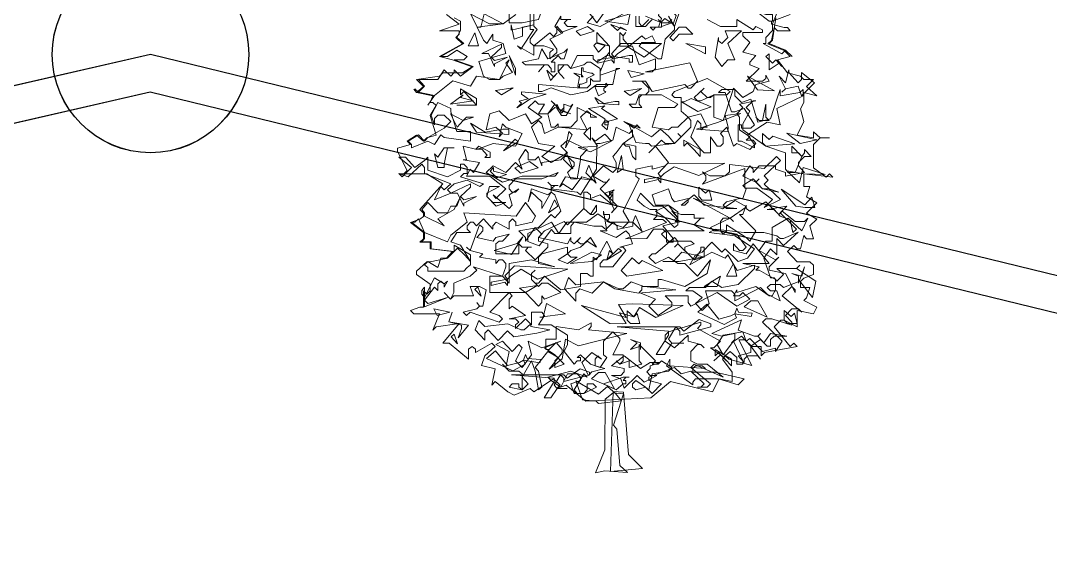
# Model space of a CAD drawing. Header units: millimetres. Extents: x 1667 to 847943, y 724 to 1832625.
# Drawn here: x 664193 to 670634, y 758807 to 762120 of the extents above; entities that cross this region are included whole.
import ezdxf

# ---------------------------------------------------------------- set-up
doc = ezdxf.new("R2010")
doc.units = ezdxf.units.MM
for name, color, linetype, lineweight in [('.', 1, 'Continuous', 0), ('BRICK WALL_MOFA', 22, 'Continuous', 20), ('L-RCC', 212, 'Continuous', 30)]:
    doc.layers.add(name, color=color, linetype=linetype, lineweight=lineweight)

# ---------------------------------------------------------------- blocks, each defined once
blk = doc.blocks.new('PATHWAY OP1 FF-flat-1')
blk.add_circle((-1767607.3, -563539.4), 614.4)
at = {"layer": 'BRICK WALL_MOFA'}
blk.add_lwpolyline([(-1863604.8, -597967.8), (-1899640.6, -669014.1), (-1911230.3, -729671.8), (-1860419.7, -748390.9), (-1785146.8, -743224.3), (-1776551.7, -747207.7), (-1742526.6, -569655.8), (-1767607.3, -563539.4), (-1856459.9, -583881.4)], close=True, dxfattribs=at)
blk.add_lwpolyline([(-1863604.8, -597967.8), (-1899640.6, -669014.1), (-1911230.3, -729671.8), (-1860419.7, -748390.9), (-1785146.8, -743224.3), (-1776551.7, -747207.7), (-1742526.6, -569655.8), (-1767607.3, -563539.4), (-1856459.9, -583881.4)], close=True, dxfattribs=at)
at = {"layer": 'L-RCC'}
for points in [[(-1864960.9, -600641.6), (-1899640.6, -669014.3), (-1911230.4, -729672.1), (-1860419.8, -748391.1), (-1785146.9, -743224.5), (-1776551.7, -747208), (-1742526.6, -569656), (-1767607.4, -563539.6), (-1853383.9, -583177.3), (-1853332.8, -583401.5), (-1850854.6, -582834.2)], [(-1897642.6, -665583.6), (-1899420.8, -669089.4), (-1910967.9, -729523.7), (-1860386.4, -748158.3), (-1785103.7, -742991), (-1776722.2, -746875.5), (-1742793.7, -569827.6), (-1767609.1, -563776), (-1850854.6, -582834.2)]]:
    blk.add_lwpolyline(points, dxfattribs=at)
blk = doc.blocks.new('TREE2-flat-6')
at = {"color": 85}
blk.add_lwpolyline([(1061, 991.1), (942.5, 948.7), (942.5, 931.8), (1022.8, 910.5), (1044, 910.5), (1061, 889.3), (980.6, 889.3), (959.6, 910.6), (942.5, 830.2), (921.2, 809), (1022.8, 766.5), (1061, 728.6), (980.6, 707.4), (1044, 626.8), (1124.6, 605.8), (1145.6, 584.6), (1205.2, 584.6), (1162.5, 542.1), (1226.2, 483), (1145.6, 504.2), (1145.6, 440.6), (1124.6, 402.4), (1145.6, 321.8), (1103.4, 237.4), (1205.2, 220.5), (1205.2, 258.6), (1247.4, 220.5), (1306.8, 220.5), (1247.4, 220.5), (1205.2, 178), (1205.2, 34), (1285.3, -25.1), (1306.8, -3.9), (1328, -25.2), (1145.6, -3.9), (1145.6, -84.5), (1184, -84.5), (1162.5, -147.9), (1226.2, -186.1), (1162.5, -249.5), (1226.2, -287.9), (1183.9, -330.1), (1205.2, -410.7), (1162.5, -410.7), (1145.6, -389.3), (1124.6, -474.1), (1103.4, -474.1), (1082.4, -452.9), (1044, -490.8), (1103.3, -554.5), (1183.9, -554.5), (1205.2, -575.7), (1205.2, -634.9), (1145.6, -656.3), (1124.6, -677.3), (1124.6, -715.5), (1183.9, -715.5), (1162.5, -779.1), (1145.6, -796), (1226.1, -838.3), (1205.1, -880.5), (1103.3, -859.2), (1103.3, -961.1), (1022.7, -918.8), (1001.8, -918.8), (959.5, -961), (1060.9, -1083.9), (1082.3, -1062.6), (1103.3, -1083.9), (899.9, -1121.8), (878.9, -1143), (878.9, -1083.8), (819.6, -1083.8), (777.1, -1041.6), (739.2, -1041.6), (819.6, -1202.4), (675.5, -1164.4), (654.3, -1143), (637.6, -1164.4), (696.8, -1244.6), (696.8, -1303.9), (616.4, -1287), (574, -1367.4), (311.4, -1303.9), (188.6, -1405.7), (-218.2, -1426.7), (-341, -1325.1), (-400.1, -1346.3), (-378.9, -1325.1), (-421.1, -1287), (-543.9, -1367.3), (-565.3, -1346.3), (-666.7, -1388.5), (-705.1, -1367.3), (-785.4, -1303.9), (-806.7, -1325.1), (-785.4, -1223.5), (-870.1, -1202.3), (-848.9, -1142.9), (-785.4, -1083.8), (-806.6, -1062.6), (-908.2, -1121.7), (-908.2, -1100.7), (-929.5, -1083.8), (-950.7, -1100.7), (-950.7, -1164.4), (-1073.5, -1062.6), (-1111.4, -1062.5), (-1009.8, -939.8), (-1153.8, -961), (-1175.1, -982), (-1132.8, -880.4), (-1293.6, -880.4), (-1314.8, -859.2), (-1255.6, -838.2), (-1234.2, -838.2), (-1234.2, -736.4), (-1213.2, -757.6), (-1192, -736.4), (-1192, -694.1), (-1276.6, -634.8), (-1276.6, -613.5), (-1213.2, -554.4), (-1192, -554.4), (-1090.4, -533.4), (-1052.2, -490.8), (-1192, -474), (-1192, -431.6), (-1255.6, -431.6), (-1234.2, -410.6), (-1234.2, -372.2), (-1314.8, -308.8), (-1255.6, -287.8), (-1234.2, -270.7), (-1234.2, -249.4), (-1255.6, -228.4), (-1111.4, -67.5), (-1213.2, -3.8), (-1378.4, -3.8), (-1357, -3.8), (-1336, 17.2), (-1395.3, 135.9), (-1395.3, 156.9), (-1314.7, 178.1), (-1336, 199.1), (-1276.6, 237.5), (-1234.1, 199.1), (-1213.2, 220.6), (-1153.8, 237.5), (-1191.9, 360.3), (-1153.8, 423.7), (-1175, 440.6), (-1191.9, 440.6), (-1175, 483.1), (-1276.6, 504.3), (-1293.5, 525.3), (-1276.6, 504.3), (-1234.1, 542.2), (-1276.6, 584.7), (-1132.8, 605.9), (-1111.3, 626.9), (-988.5, 626.9), (-929.4, 665), (-1052.2, 707.5), (-1132.8, 728.7), (-988.5, 809), (-1031, 847.2), (-1009.7, 868.4), (-1009.7, 889.4), (-1132.8, 889.4), (-1009.7, 931.8), (-1090.3, 991.2)], dxfattribs=at)
at = {"color": 106}
for points in [[(540.2, 960), (624.8, 917.6), (726.6, 917.6), (726.7, 960), (828, 896.6), (845.2, 917.6), (887.4, 896.6), (887.4, 879.6), (764.6, 879.6), (764.6, 858.4), (807, 816), (764.6, 756.8), (845.2, 735.6), (807, 693.2), (807, 676.2), (866.4, 655), (785.8, 574.7), (887.4, 574.7), (908.6, 591.6), (908.6, 612.8), (929.8, 574.7), (845.1, 553.4), (828, 511.2), (764.6, 473.1), (705.2, 532.2), (641.7, 329.1), (582.4, 350.3), (582.4, 490), (502, 451.9), (480.8, 451.9), (459.6, 473.1), (523.2, 532.2), (502, 511.2), (540.2, 473.1), (561.4, 473.1), (582.4, 490), (663, 490), (684.2, 511.2), (540.2, 591.6), (336.8, 511.2), (319.9, 490), (336.8, 473.1), (379.2, 473.1), (379.2, 388.4), (421.7, 350.3), (502, 371.5), (540.2, 286.6), (523.2, 286.6), (502, 269.7), (502, 307.8), (480.8, 329.1), (438.6, 227.5), (502, 147.1), (523.2, 125.9), (561.4, 125.9), (561.4, 227.5), (603.8, 168.1), (624.8, 168.1), (641.7, 185), (641.7, 227.5), (624.8, 248.7), (663, 286.6), (705.2, 168.1), (726.6, 185), (807, 147.1), (845.1, 185), (828, 206.3), (785.8, 206.3), (807, 227.5), (743.6, 269.7), (743.6, 350.3), (726.6, 371.5), (764.6, 409.4), (743.6, 430.6), (845.1, 451.9), (828, 451.9), (785.8, 409.4), (807, 388.4), (764.5, 307.8), (764.5, 269.7), (908.6, 168.1), (1031.4, 125.9), (1031.4, 24.3), (1048.3, 3.1), (1090.7, 3.1), (1132.9, 104.7), (1112, 125.9), (1069.5, 125.9), (1069.5, 168.1), (1132.9, 104.7), (1149.9, 125.9), (1149.9, 147.1), (1192.3, 104.7), (1149.9, 104.7), (1112, 66.5), (1112, 45.3), (1149.9, 3.1), (1031.4, -18.1), (1031.4, 3.1), (967.9, 24.3), (967.9, 45.3), (866.3, 45.3), (828, 3.1), (828, 24.3), (807, 45.3), (764.5, -18.1), (845.1, -56.3), (866.3, -35.1), (845.1, -56.3), (887.3, -98.5), (929.8, -98.5), (989.1, -119.7), (887.3, -98.5), (828, -35.1), (764.5, -77.5), (785.8, -98.5), (764.5, -157.9), (743.5, -157.9), (662.9, -179.1), (641.7, -200.3), (662.9, -221.3), (726.6, -221.3), (523.2, -200.3), (459.6, -136.6), (379.2, -200.3), (400.4, -200.3), (421.6, -179.1), (421.6, -157.8), (336.8, -179.1), (319.8, -157.8), (298.8, -98.5), (197, -136.6), (218.2, -200.3), (298.8, -200.3), (218.2, -238.2), (277.6, -280.6), (336.7, -340), (358, -323.1), (358, -280.6), (319.8, -238.2), (379.2, -259.4), (459.6, -259.4), (459.6, -280.7), (523.2, -280.7), (502, -280.7), (459.6, -323.1), (523.2, -361), (277.6, -361), (256.4, -382.2), (298.8, -424.7), (438.6, -424.7), (459.5, -441.6), (400.4, -462.8), (400.4, -483.8), (459.5, -543.2), (502, -483.8), (502, -462.8), (523.2, -462.8), (523.2, -526.3), (459.5, -543.2), (358, -441.6), (336.7, -462.8), (358, -441.6), (358, -424.7), (336.7, -403.4), (218.2, -505), (197, -505), (176, -526.2), (218.2, -564.4), (298.8, -526.2), (358, -564.4), (400.4, -564.4), (480.8, -644.8), (561.4, -543.2), (540.1, -627.8), (400.4, -708.4), (256.4, -666), (235.2, -666), (235.2, -708.4), (133.3, -708.4), (133.3, -729.4), (116.6, -746.3), (218.2, -788.8), (176, -831.2), (235.1, -890.4), (319.8, -831.2), (319.8, -810), (277.6, -767.6), (421.6, -767.6), (421.6, -810), (438.5, -831.2), (603.8, -746.4), (726.6, -831.2), (806.9, -788.8), (764.5, -746.4), (743.5, -767.6), (705.1, -767.6), (726.6, -729.4), (726.6, -746.4), (845.1, -708.4), (929.7, -767.6), (946.5, -767.6), (967.9, -729.4), (967.9, -666), (866.3, -606.6), (845.1, -606.6), (866.3, -585.6), (764.5, -564.4), (929.8, -564.4), (828, -441.6), (785.7, -505), (705.1, -483.8), (705.1, -441.6), (743.5, -483.8), (764.5, -483.8), (785.7, -462.8), (726.6, -382.2), (624.8, -361), (582.4, -361), (561.4, -340), (684.2, -280.7), (705.2, -301.9), (684.2, -280.7), (641.7, -280.7), (624.8, -301.9), (624.8, -361), (641.7, -382.2), (662.9, -361), (662.9, -323.1), (785.7, -403.5), (807, -424.7), (845.1, -361), (743.5, -259.4), (764.5, -259.4), (785.7, -200.3), (785.7, -221.3), (807, -238.2), (908.6, -179.1), (989.1, -259.5), (1010.1, -238.2), (1090.7, -301.9), (1149.9, -301.9), (1171.1, -280.7), (1132.9, -361), (1048.3, -280.7), (946.5, -340), (946.5, -424.7), (908.5, -424.7), (866.3, -483.8), (967.9, -543.2), (989.1, -526.3), (929.8, -585.6), (929.8, -606.6), (1031.3, -627.9), (1090.7, -746.4), (1090.7, -729.4), (1069.5, -708.5), (1010.1, -767.6), (1132.9, -869.2), (1111.9, -848), (1069.5, -848), (1031.3, -890.4), (1069.5, -932.8), (1069.5, -949.8), (946.4, -911.6), (908.5, -911.6), (887.3, -932.8), (1010.1, -1051.3), (967.9, -1114.8), (967.9, -1093.6), (887.3, -1114.8), (806.9, -1034.4), (785.7, -1051.3), (764.5, -992), (641.7, -1013.2), (603.8, -1072.6), (641.7, -1136), (705.1, -1051.3), (764.5, -1174.1), (764.5, -1195.4), (726.6, -1195.4), (726.6, -1153.1), (684.1, -1114.8), (641.7, -1153.1), (662.9, -1174.1), (624.8, -1136), (582.3, -1174.1), (624.8, -1136), (561.3, -1093.5), (582.3, -1093.5), (624.8, -1051.3), (480.7, -970.7), (502, -949.7), (502, -932.8), (298.8, -991.9), (277.6, -1013.2), (277.6, -1051.3), (336.7, -1093.5), (421.6, -1013.2), (421.6, -1051.3), (502, -1072.5), (523.2, -1093.5), (502, -1072.5), (480.7, -1072.5), (438.5, -1114.8), (438.5, -1174.1), (480.7, -1195.3), (540.1, -1195.3), (641.7, -1275.9), (459.5, -1195.3), (438.5, -1216.3), (561.3, -1318.2), (540.1, -1339.1), (480.7, -1339.1), (501.9, -1339.1), (523.2, -1318.2), (438.5, -1237.6), (379.2, -1254.5), (336.7, -1216.3), (176, -1275.9), (176, -1296.9), (256.3, -1318.1), (197, -1377.3), (154.8, -1339.1), (95.4, -1356.1), (74.2, -1339.1), (74.2, -1318.1), (95.4, -1296.9), (154.8, -1339.1), (176, -1356.1), (197, -1254.5), (298.8, -1237.6), (319.8, -1216.3), (256.4, -1174.1), (235.1, -1195.3), (197, -1195.3), (218.2, -1174.1), (116.6, -1072.5), (116.6, -1174.1), (133.3, -1195.3), (53.2, -1216.3), (53.2, -1174.1), (-6.2, -1195.3), (-27.4, -1174.1), (-6.2, -1195.3), (14.8, -1174.1), (14.8, -1136), (-48.6, -1136), (-6.2, -1051.3), (-6.2, -1034.4), (-48.6, -991.9), (-108, -1051.3), (-108, -1136), (-86.5, -1153.1), (-129, -1216.3), (-188.1, -1195.3), (-251.8, -1135.9), (-273, -1153.1), (-251.8, -1153.1), (-251.8, -1174.1), (-273, -1174.1), (-289.9, -1195.3), (-353.6, -1114.7), (-332.4, -1072.5), (-332.4, -1013.1), (-433.7, -949.7), (-514.3, -949.7), (-476.4, -890.3), (-493.3, -869.1), (-556.7, -869.1), (-556.8, -949.7), (-594.9, -911.6), (-658.3, -970.7), (-658.3, -949.7), (-637.1, -932.8), (-658.3, -911.5), (-696.5, -911.5), (-594.9, -890.3), (-679.5, -831.2), (-696.5, -847.9), (-696.5, -788.7), (-679.5, -767.5), (-696.5, -746.3), (-819.3, -869.1), (-759.9, -890.3), (-738.9, -911.5), (-759.9, -932.8), (-942.1, -869.1), (-963.3, -890.3), (-984.3, -869.1), (-899.6, -847.9), (-882.7, -831.2), (-899.6, -810), (-882.7, -831.2), (-861.7, -831.2), (-840.5, -729.4), (-882.7, -708.4), (-942.1, -708.4), (-921.1, -767.5), (-1043.9, -767.5), (-1064.9, -788.7), (-1103, -746.3), (-1064.9, -788.7), (-1043.9, -746.3), (-1043.9, -687.1), (-942.1, -644.7), (-899.6, -606.6), (-921.1, -585.6), (-738.9, -644.7), (-717.7, -585.6), (-717.7, -564.4), (-738.9, -543.1), (-759.9, -543.1), (-781.1, -564.4), (-781.1, -543.1), (-882.7, -526.2), (-861.7, -505), (-942.1, -483.8), (-963.3, -462.8), (-942.1, -483.8), (-882.7, -323), (-861.7, -340), (-861.7, -361), (-899.6, -403.4), (-798.3, -424.6), (-781.1, -403.4), (-696.5, -382.2), (-738.9, -424.6), (-759.9, -424.6), (-781.1, -441.6), (-781.1, -505), (-637.1, -505), (-637.1, -441.6), (-616.1, -462.8), (-556.7, -462.8), (-578, -462.8), (-594.9, -483.8), (-535.5, -543.1), (-455.1, -462.8), (-455.1, -441.6), (-514.3, -424.6), (-514.3, -403.4), (-493.3, -382.2), (-535.5, -340), (-594.9, -424.6), (-594.9, -403.4), (-637.1, -361), (-514.3, -340), (-433.7, -259.4), (-412.7, -280.6), (-374.6, -238.2), (-412.7, -136.6), (-433.7, -119.7), (-493.3, -221.2), (-493.3, -179), (-556.7, -119.7), (-577.9, -179), (-556.7, -98.4), (-455.1, -136.6), (-433.7, -119.7), (-433.7, -77.5), (-455.1, -56.2), (-433.7, -77.5), (-391.5, -77.5), (-412.7, -77.5), (-433.7, -98.4), (-273, -119.7), (-251.7, -136.6), (-150.2, 24.3), (-150.1, 185.1), (-128.9, 185.1), (-48.6, 206.3), (-27.3, 286.6), (53.2, 248.7), (74.2, 269.7), (74.2, 227.5), (14.9, 185.1), (95.5, 168.1), (95.5, 83.5), (74.2, 104.7), (53.2, 168.1), (32, 168.1), (14.9, 185.1), (-27.3, 125.9), (-48.6, 104.7), (-27.4, 66.6), (-27.4, 24.3), (-48.6, 3.1), (-107.9, 45.3), (-171.4, -18.1), (-107.9, -56.2), (-86.5, -56.2), (-69.6, -35), (-86.5, -56.2), (-128.9, -98.5), (-69.6, -157.8), (-48.6, -136.6), (-69.6, -136.6), (-69.6, -119.7), (-48.6, -119.7), (-48.6, -200.3), (-128.9, -136.6), (-188.1, -157.8), (-188.1, -136.6), (-209.5, -119.7), (-230.8, -119.7), (-230.8, -221.3), (-188.1, -259.4), (-150.2, -200.3), (-150.2, -238.2), (-171.4, -259.4), (-188.1, -259.4), (-230.8, -221.3), (-332.3, -323.1), (-353.6, -301.8), (-476.4, -361), (-514.3, -403.4), (-332.3, -441.6), (-310.9, -403.4), (-310.9, -424.6), (-289.9, -441.6), (-251.8, -403.4), (-273, -424.6), (-251.8, -441.6), (-230.8, -441.6), (-188.1, -403.4), (-150.2, -462.8), (-209.5, -424.6), (-251.8, -462.8), (-310.9, -483.8), (-332.3, -505), (-310.9, -526.2), (-273, -526.2), (-332.4, -564.4), (-391.5, -543.2), (-332.3, -505), (-332.3, -462.8), (-493.3, -505), (-514.3, -526.2), (-514.3, -564.4), (-412.7, -585.6), (-556.7, -543.1), (-696.5, -564.4), (-696.5, -687.2), (-738.9, -644.7), (-819.3, -644.7), (-819.3, -746.3), (-594.9, -746.3), (-514.3, -831.2), (-493.3, -810), (-493.3, -767.5), (-476.4, -788.8), (-374.6, -746.3), (-455.2, -687.2), (-493.3, -687.2), (-514.3, -708.4), (-556.7, -665.9), (-556.7, -627.8), (-535.5, -606.6), (-556.7, -627.8), (-556.7, -665.9), (-535.5, -687.2), (-514.3, -687.2), (-476.4, -644.7), (-374.6, -729.4), (-251.8, -708.4), (-251.8, -627.8), (-209.6, -627.8), (-188.1, -644.7), (-171.4, -644.7), (-171.4, -526.2), (-150.2, -543.2), (-86.5, -424.7), (-48.6, -505), (-69.6, -483.8), (-86.5, -543.2), (-108, -543.2), (-129, -564.4), (-129, -585.6), (-48.6, -585.6), (32, -483.8), (14.8, -462.8), (-6.2, -462.8), (74.2, -441.6), (53.2, -382.2), (32, -361), (-27.4, -403.4), (-129, -361), (-86.5, -361), (-108, -238.2), (-108, -259.4), (-69.6, -259.4), (-69.6, -280.6), (-86.5, -301.9), (14.8, -340), (53.2, -301.9), (14.8, -238.2), (116.7, -35), (95.4, -18.1), (95.4, 24.3), (197, 45.3), (197, 24.3), (277.6, 45.3), (298.8, 66.5), (218.3, 168.1), (176, 125.9), (256.4, 206.3), (277.6, 185.1), (336.8, 185.1), (379.2, 227.5), (358, 248.7), (379.2, 227.5), (438.6, 286.6), (438.6, 329.1), (421.7, 350.3), (358, 286.6), (319.8, 286.6), (298.8, 269.7), (197, 286.6), (235.2, 409.4), (336.8, 409.4), (358, 430.7), (256.4, 490), (133.4, 490), (116.7, 473.1), (116.7, 430.7), (133.4, 409.4), (74.2, 409.4), (53.3, 430.7), (95.5, 430.7), (116.7, 490), (154.8, 490), (176.1, 511.2), (176.1, 532.2), (133.4, 574.7), (74.3, 574.7), (154.8, 574.7), (197, 511.2), (400.4, 553.5), (421.7, 532.2), (438.6, 532.2), (480.8, 574.7), (433, 690.3), (154.8, 634.1), (197.1, 634.1), (218.3, 655), (218.3, 714.4), (116.7, 676.3), (74.3, 794.8), (-6.1, 794.8), (-6.1, 879.7), (14.9, 858.4), (32, 879.7), (14.9, 858.4), (14.9, 837.2), (53.3, 794.8), (133.4, 858.4), (154.8, 837.2), (197.1, 858.4), (218.3, 816), (133.4, 816), (116.7, 794.8), (235.2, 714.4), (256.4, 714.4), (277.7, 837.2), (336.8, 896.6), (336.8, 917.6), (319.9, 938.8), (256.4, 917.6), (256.4, 938.8), (235.2, 960)], [(197.1, 960), (176.1, 938.8), (154.9, 917.6), (95.5, 917.6), (95.5, 981.2)], [(116.7, 981.2), (116.7, 938.8), (133.4, 917.6), (176.1, 960)], [(154.9, 981.2), (256.4, 938.8), (298.9, 938.8), (319.9, 960)], [(298.9, 981.2), (336.8, 917.6), (379.2, 1040.4)], [(95.5, 1040.4), (-128.9, 917.6), (-209.5, 938.8), (-171.3, 981.3)], [(-209.5, 1019.4), (-150.1, 938.8), (-107.9, 998.2)], [(-556.7, 998.2), (-535.5, 1019.4), (-493.2, 1019.4), (-514.2, 960), (-616, 938.8), (-696.4, 938.8), (-696.4, 1019.4), (-679.5, 1019.4), (-679.5, 998.2), (-556.7, 998.2), (-556.7, 998.2)], [(-310.8, 960), (-332.3, 960), (-353.5, 938.8), (-332.3, 917.6), (-272.9, 917.6), (-374.5, 879.7), (-412.7, 917.6), (-374.5, 981.3), (-374.5, 960), (-310.8, 960), (-310.8, 960)], [(-953.3, 795.7), (-911.1, 876.3), (-889.6, 795.7), (-953.3, 795.7), (-953.3, 795.7)], [(-69.5, 735.6), (-48.5, 714.4), (53.3, 735.6), (74.3, 735.6), (74.3, 693.2), (53.3, 693.2), (53.3, 714.4), (-86.5, 735.6), (-128.9, 634.1), (-128.9, 612.8), (-6.1, 655.1), (-27.3, 655.1), (-48.6, 553.5), (-150.1, 553.5), (-209.5, 511.3), (-310.9, 490.1), (-433.7, 532.3), (-493.3, 511.3), (-514.3, 511.3), (-514.3, 553.5), (-272.9, 532.3), (-209.5, 532.3), (-188.1, 553.5), (-188.1, 591.6), (-171.4, 574.7), (-128.9, 574.7), (-128.9, 655.1), (-188.1, 693.2), (-209.5, 693.2), (-230.7, 676.3), (-310.9, 655.1), (-332.3, 676.3), (-353.5, 676.3), (-391.4, 634.1), (-353.5, 591.6), (-391.4, 634.1), (-391.4, 676.3), (-332.3, 676.3), (-310.9, 655.1), (-272.9, 735.7), (-171.3, 735.6), (-171.3, 714.4), (-150.1, 693.2), (-86.5, 735.6), (-69.5, 756.9), (-69.5, 794.8), (-150.1, 816), (-150.1, 879.7), (-69.5, 794.8), (-69.5, 735.6), (-69.5, 735.6)], [(-809.5, 725.7), (-788.3, 704.7), (-707.7, 725.7), (-788.3, 683.3), (-788.3, 666.4), (-826.2, 747), (-868.7, 747), (-745.9, 806.1), (-745.9, 785.1), (-809.5, 725.7), (-809.5, 725.7)], [(-353.5, 756.9), (-332.3, 777.9), (-353.5, 714.4), (-374.5, 714.4), (-391.4, 735.7), (-433.7, 693.2), (-412.7, 693.2), (-412.7, 634.1), (-433.7, 634.1), (-433.7, 655.1), (-455.1, 676.3), (-476.3, 676.3), (-514.2, 634.1), (-476.3, 676.3), (-594.8, 676.3), (-616.1, 693.2), (-514.2, 714.4), (-493.2, 777.9), (-455.1, 714.4), (-353.5, 756.9), (-353.5, 756.9)], [(-658.3, 612.9), (-696.4, 735.7), (-658.3, 655.1), (-658.3, 612.9), (-658.3, 612.9)], [(-921, 451.9), (-1064.8, 430.7), (-984.2, 490.1), (-1001.2, 473.1), (-921, 451.9), (-921, 451.9)], [(-476.3, 430.7), (-514.3, 371.5), (-455.1, 371.5), (-412.7, 430.7), (-433.7, 451.9), (-374.5, 388.5), (-353.5, 409.5), (-374.5, 388.5), (-310.9, 371.5), (-412.7, 409.5), (-455.1, 371.5), (-433.7, 286.7), (-412.7, 286.7), (-391.5, 307.9), (-391.5, 286.7), (-310.9, 286.7), (-272.9, 329.1), (-272.9, 409.5), (-150.1, 350.3), (-188.1, 350.3), (-188.1, 371.5), (-209.5, 388.5), (-251.7, 350.3), (-209.5, 269.7), (-188.1, 286.7), (-188.1, 206.3), (-230.7, 248.7), (-209.5, 269.7), (-391.5, 286.7), (-476.3, 248.7), (-493.3, 307.9), (-514.3, 329.1), (-556.7, 286.7), (-514.3, 185.1), (-412.7, 168.2), (-493.3, 104.7), (-433.7, 66.6), (-332.3, 125.9), (-374.5, 168.1), (-332.3, 206.3), (-209.5, 147.1), (-251.7, 104.7), (-251.7, 83.5), (-273, -35), (-310.9, -35), (-332.3, 3.1), (-289.9, 45.3), (-289.9, 66.6), (-332.3, 104.7), (-353.5, 104.7), (-374.5, 83.5), (-493.3, 66.6), (-493.3, 45.4), (-514.3, 104.7), (-535.5, 83.5), (-577.9, 83.5), (-577.9, 125.9), (-594.9, 147.2), (-637.1, 83.5), (-616.1, 24.4), (-658.3, 66.6), (-717.7, 3.1), (-798.3, 45.4), (-840.5, 3.2), (-738.9, -56.2), (-616.1, -18.1), (-412.7, -18.1), (-391.5, 3.1), (-493.3, -35), (-658.3, -35), (-696.4, -77.4), (-696.4, -98.4), (-679.5, -119.7), (-658.3, -119.7), (-637.1, -98.4), (-696.5, -136.6), (-679.5, -200.2), (-696.5, -221.2), (-798.3, -136.6), (-781.1, -157.8), (-717.7, -98.4), (-819.2, -18.1), (-963.3, -18.1), (-942, 24.4), (-921.1, 3.2), (-882.7, 66.6), (-984.3, 83.5), (-963.3, 83.5), (-984.3, 168.2), (-899.6, 147.2), (-798.2, 185.1), (-658.3, 168.2), (-616.1, 248.7), (-717.7, 286.7), (-738.9, 307.9), (-759.9, 227.5), (-738.9, 248.8), (-781.1, 286.7), (-840.5, 269.8), (-819.2, 371.6), (-759.9, 388.5), (-696.4, 329.1), (-594.8, 371.5), (-556.7, 307.9), (-493.3, 350.3), (-577.9, 409.5), (-535.5, 451.9), (-514.3, 430.7), (-476.3, 430.7), (-476.3, 430.7)], [(929.8, 329), (866.4, 329.1), (845.1, 350.3), (866.4, 329.1), (887.4, 329.1), (908.6, 430.6), (908.6, 350.3), (929.8, 329), (929.8, 329)], [(-963.3, 350.3), (-921, 350.3), (-984.2, 329.1), (-1022.6, 286.7), (-1064.8, 371.6), (-984.2, 329.1), (-963.3, 350.3), (-963.3, 350.3)], [(-1002.8, -146.5), (-981.6, -167.7), (-901.2, -146.5), (-981.6, -188.9), (-981.6, -205.9), (-1019.9, -125.3), (-1062.1, -125.3), (-939.3, -66.1), (-939.3, -87.4), (-1002.8, -146.5), (-1002.8, -146.5)], [(662.9, -644.8), (705.1, -564.4), (726.6, -644.8), (662.9, -644.8), (662.9, -644.8)], [(1111.9, -644.8), (1069.5, -627.9), (1132.9, -644.8), (1149.8, -585.7), (1111.9, -687.2), (1111.9, -644.8), (1111.9, -644.8)], [(523.2, -708.4), (624.8, -644.8), (603.8, -708.4), (523.2, -708.4), (523.2, -708.4)], [(-637.1, -1072.5), (-616.1, -1093.5), (-658.3, -1174.1), (-616.1, -1216.3), (-556.8, -1135.9), (-578, -1051.3), (-493.3, -1093.5), (-374.6, -1051.3), (-476.4, -1093.5), (-412.7, -1135.9), (-353.6, -1195.3), (-412.7, -1216.3), (-412.7, -1174.1), (-391.5, -1153.1), (-455.2, -1114.7), (-535.5, -1216.3), (-514.3, -1237.5), (-493.3, -1339.1), (-514.3, -1356), (-535.5, -1237.5), (-556.8, -1174.1), (-616.1, -1275.9), (-578, -1318.1), (-616.1, -1356), (-696.5, -1339.1), (-679.6, -1318.1), (-637.1, -1318.1), (-637.1, -1339.1), (-616.1, -1356), (-616.1, -1254.4), (-637.1, -1237.5), (-696.5, -1237.5), (-738.9, -1195.3), (-717.7, -1216.3), (-696.5, -1114.7), (-781.1, -1072.5), (-738.9, -1051.3), (-679.6, -1114.7), (-637.1, -1072.5), (-637.1, -1072.5)], [(-230.8, -1254.5), (-289.9, -1356), (-273, -1377.3), (-230.8, -1377.3), (-209.6, -1356), (-209.6, -1318.1), (-171.4, -1318.1), (-150.2, -1339.1), (-230.8, -1377.3), (-289.9, -1377.3), (-310.9, -1318.1), (-251.8, -1296.9), (-251.8, -1275.9), (-273, -1254.5), (-332.4, -1254.5), (-374.6, -1339.1), (-433.7, -1296.9), (-455.2, -1275.9), (-310.9, -1237.5), (-209.6, -1275.9), (-230.8, -1254.5), (-230.8, -1254.5)], [(32, -1275.9), (14.8, -1296.9), (32, -1296.9), (32, -1318.1), (14.8, -1318.1), (-27.4, -1356.1), (-108, -1318.1), (14.8, -1275.9), (53.2, -1275.9), (32, -1275.9), (32, -1275.9)]]:
    blk.add_lwpolyline(points, dxfattribs=at)
at = {"color": 63}
for points in [[(-655.3, 992.6), (-735.9, 933.2), (-820.8, 933.2), (-936.4, 993.9), (-858.7, 831.6), (-837.5, 810.4), (-799.6, 869.8), (-799.6, 831.6), (-735.9, 810.4), (-719, 747), (-886.9, 697.5), (-858.7, 607.2), (-820.8, 586.2), (-757.1, 586.2), (-698, 708.8), (-719, 687.6), (-676.8, 628.4), (-735.9, 607.2), (-757.1, 586.2), (-901.2, 607.2), (-939.3, 543.6), (-1049.5, 577.4), (-1163.7, 484.4), (-1205.9, 425.1), (-1163.7, 484.4), (-1265.3, 505.7), (-1286.5, 526.7), (-1265.3, 505.7), (-1227.1, 543.6), (-1265.3, 586.3), (-1142.5, 586.2), (-1104.3, 645.4), (-1062.1, 607.2), (-1040.9, 628.5), (-1040.9, 645.4), (-1002.7, 607.2), (-922.4, 666.4), (-1040.9, 708.8), (-981.5, 708.8), (-960.3, 730), (-1024, 768.2), (-1083.1, 730), (-1125.5, 730), (-981.5, 810.4), (-1024, 848.6), (-1002.7, 891), (-1002.7, 950.4), (-1040.9, 971.4)], [(970.9, 971.3), (949.7, 831.5), (928.2, 810.3), (1030, 768.1), (1072.5, 730), (1030, 768.1), (1008.8, 746.9), (890.3, 810.3), (907.2, 810.3), (907.2, 848.5), (949.7, 890.9), (949.7, 933.1), (991.9, 1034.7)], [(328.9, 931.8), (275.6, 966.3), (256.4, 946.9), (256.4, 912.8), (218.3, 912.8), (203.2, 893.9), (184, 912.8), (237.2, 912.8), (256.4, 966.3), (237.3, 985.3), (256.4, 1076.7), (347.9, 985.3), (328.9, 931.8), (328.9, 931.8)], [(-522.6, 897.5), (-565, 838.4), (-565, 816.9), (-543.6, 795.9), (-442.2, 876.5), (-420.8, 855.3), (-399.8, 876.5), (-399.8, 918.7), (-361.6, 876.5), (-442.2, 838.4), (-399.8, 774.7), (-399.8, 753.7), (-442.2, 715.6), (-442.2, 753.7), (-420.8, 774.7), (-480.4, 795.9), (-543.6, 795.9), (-543.6, 736.8), (-645.4, 795.9), (-624.2, 774.7), (-543.6, 897.5), (-565, 897.5), (-565, 1020.3)], [(-543.6, 1020.3), (-543.6, 918.7), (-522.6, 897.5), (-522.6, 897.5)], [(-543.4, 927.1), (-614.2, 912.2), (-614.2, 856.4), (-666.4, 837.9), (-685.3, 927.1), (-685.3, 893.7), (-543.4, 927.1), (-543.4, 927.1)], [(-251.7, 859.8), (-278.6, 886.7), (-207.2, 916.5), (-165.2, 886.7), (-251.7, 859.8), (-251.7, 859.8)], [(0.9, 913.3), (39, 892.3), (-62.5, 930.2), (-20.3, 892.3), (0.9, 913.3), (0.9, 913.3)], [(-138.4, 756.9), (-168.2, 798.6), (-153.3, 813.5), (-96.6, 798.6), (-138.4, 756.9), (-138.4, 756.9)], [(949.7, 687.5), (970.9, 708.7), (1008.8, 666.3), (991.9, 687.5), (928.2, 645.3), (928.2, 746.9), (907.2, 730), (949.7, 687.5), (949.7, 687.5)], [(-187.4, 625.7), (-177.9, 625.7), (-165.9, 613.7), (-211.3, 592.3), (-211.3, 568.2), (-244.7, 556.4), (-256.7, 556.4), (-256.7, 535), (-268.4, 544.5), (-256.7, 601.8), (-292.3, 625.7), (-244.7, 613.8), (-235.2, 601.8), (-244.7, 601.8), (-244.7, 658.9), (-235.2, 658.9), (-235.2, 637.5), (-187.4, 625.7), (-187.4, 625.7)], [(1110.4, 564.7), (1131.6, 586.2), (1131.6, 628.4), (1212.2, 564.7), (1131.6, 484.3), (1110.4, 543.5), (1030, 526.6), (1008.8, 505.6), (1030, 526.6), (991.9, 607.2), (1030, 564.7), (1051, 645.3), (1051, 628.4), (1110.4, 564.7), (1110.4, 564.7)], [(-396.2, 625.3), (-438, 578.8), (-461.4, 644), (-419.4, 602), (-396.2, 625.3), (-396.2, 625.3)], [(65.9, 598.8), (44.7, 641.1), (146.5, 619.8), (65.9, 598.8), (65.9, 598.8)], [(-745, 489.8), (-782, 516.3), (-673.4, 533.2), (-745, 489.8), (-745, 489.8)], [(-104.8, 529.3), (-104.8, 517.4), (-93, 505.6), (-138.2, 484.2), (-161.9, 541.3), (-93, 541.3), (-93, 562.7), (-80.8, 550.8), (-104.8, 529.3), (-104.8, 529.3)], [(58.9, 485.7), (21.4, 512.2), (130.2, 529.3), (58.9, 485.7), (58.9, 485.7)], [(-564.1, 464.1), (-650.4, 407.4), (-620.6, 437), (-635.5, 449), (-579, 464.1), (-620.6, 493.9), (-620.6, 508.8), (-465.7, 493.9), (-564.1, 464.1), (-564.1, 464.1)], [(-35.5, 448.3), (-11.8, 448.3), (-11.8, 426.8), (-138.2, 436.3), (-161.9, 472.2), (-104.8, 436.3), (-35.5, 448.3), (-35.5, 448.3)], [(-1062.1, 382.9), (-1024, 260.1), (-939.3, 260), (-939.3, 200.7), (-1104.3, 221.9), (-1125.6, 238.8), (-1163.7, 179.5), (-1205.9, 200.7), (-1307.7, 158.3), (-1307.7, 179.5), (-1328.7, 200.7), (-1265.3, 238.8), (-1227.1, 200.7), (-1205.9, 221.9), (-1104.3, 281), (-1062.1, 323.5), (-1104.3, 361.6), (-1142.5, 361.6), (-1163.7, 340.6), (-1163.7, 302.3), (-1184.9, 361.6), (-1142.5, 442), (-1062.1, 403.8), (-1062.1, 382.9), (-1062.1, 382.9)], [(-1024, 425.1), (-901.2, 425.1), (-1024, 425.1), (-1024, 425.1)], [(-355.3, 390.5), (-355.3, 432), (-313.3, 417.4), (-298.7, 432), (-340.4, 360.7), (-370.2, 360.7), (-400, 405.4), (-400, 432), (-370.2, 375.6), (-355.3, 390.5), (-355.3, 390.5)], [(-84.5, 270.2), (-117.2, 300.4), (-95.5, 333.2), (-75.9, 322.1), (-84.5, 270.2), (-84.5, 270.2)], [(101.1, 302.2), (122.3, 281), (20.5, 323.4), (84.2, 281), (101.1, 302.2), (101.1, 302.2)], [(-737.7, 274.9), (-699.6, 274.9), (-699.6, 240.9), (-901.6, 256), (-939.8, 313.1), (-848.4, 256), (-737.7, 274.9), (-737.7, 274.9)], [(-732.6, 139), (-660.1, 211.5), (-641.1, 196.2), (-732.6, 139), (-732.6, 139)], [(-1083.1, 158.2), (-1104.4, 56.7), (-1104.4, 35.4), (-1142.5, 35.4), (-1163.7, 120.3), (-1142.5, 99.1), (-1104.3, 158.2), (-1040.9, 158.2), (-1083.1, 158.2), (-1083.1, 158.2)], [(-816.5, 97.7), (-849.9, 97.7), (-835, 112.6), (-868.5, 149.9), (-905.9, 149.9), (-887.2, 168.4), (-816.5, 131.1), (-816.5, 97.7), (-816.5, 97.7)], [(-1286.5, 35.5), (-1227.2, 77.9), (-1205.9, 99.1), (-1205.9, 18.7), (-1083.1, -23.7), (-1002.8, 18.7), (-1002.8, 56.7), (-981.6, 56.7), (-960.3, 35.4), (-960.3, -2.5), (-981.6, -2.5), (-1002.8, -23.7), (-858.8, -66.1), (-880, -83.1), (-960.3, -44.9), (-1040.9, -66.1), (-1083.1, -104.1), (-1062.1, -125.3), (-1163.7, -167.7), (-1125.6, -83.1), (-1104.4, -104.1), (-1062.1, -66.1), (-1227.2, -2.5), (-1227.2, 35.4), (-1244.1, 56.7), (-1328.7, -23.7), (-1388.1, -2.5), (-1367.1, -23.7), (-1307.7, 35.5), (-1388.1, 99.1), (-1345.7, 99.1), (-1286.5, 35.5), (-1286.5, 35.5)], [(-627.1, -0.7), (-661.5, 33.6), (-570, 71.8), (-516.5, 33.6), (-627.1, -0.7), (-627.1, -0.7)], [(-358.5, 86.2), (-341.6, 128.6), (-299.1, 26.8), (-358.5, 86.2), (-358.5, 86.2)], [(16.2, 27), (-22.6, 3.6), (4.9, 110.1), (16.2, 27), (16.2, 27)], [(-217.7, 2.7), (-198.9, 49.2), (-152.4, -62.6), (-217.7, 2.7), (-217.7, 2.7)], [(-837.5, -125.3), (-837.5, -146.5), (-799.6, -184.7), (-719, -184.7), (-778.2, -205.9), (-837.5, -146.5), (-820.8, -83.1), (-757.2, -83.1), (-837.5, -125.3), (-837.5, -125.3)], [(-554, -307.5), (-655.4, -328.7), (-655.4, -307.5), (-676.8, -286.5), (-698, -307.5), (-698, -349.7), (-778.2, -307.5), (-799.6, -328.7), (-799.6, -349.7), (-858.8, -286.5), (-901.2, -328.7), (-922.4, -307.5), (-939.4, -307.5), (-960.3, -328.7), (-960.3, -349.7), (-939.4, -370.9), (-1024, -370.9), (-1062.2, -430.3), (-1002.8, -451.5), (-939.4, -553.1), (-939.4, -574.3), (-960.4, -591.2), (-981.6, -612.2), (-1206, -612.2), (-1206, -591.2), (-1227.2, -574.3), (-1206, -553.1), (-1142.5, -591.2), (-1125.6, -531.8), (-1083.2, -531.8), (-1040.9, -489.4), (-1185, -472.5), (-1185, -430.3), (-1244.1, -430.2), (-1227.2, -409), (-1227.2, -370.9), (-1307.8, -307.4), (-1286.5, -307.4), (-1265.3, -286.5), (-1227.2, -370.9), (-1083.2, -430.3), (-1062.2, -387.8), (-960.3, -307.5), (-981.6, -248.1), (-654, -269.3), (-596.2, -184.7), (-532.6, -269.3), (-554, -307.5), (-554, -307.5)], [(-1142.5, -286.5), (-1104.4, -328.7), (-1227.2, -269.3), (-1227.2, -248.1), (-1244.1, -226.9), (-1205.9, -184.6), (-1142.5, -248.1), (-1083.1, -248.1), (-1062.1, -205.9), (-1024, -205.9), (-1002.8, -146.5), (-1040.9, -226.9), (-1142.5, -286.5), (-1142.5, -286.5)], [(-452.4, -248.1), (-414.1, -167.7), (-392.8, -205.9), (-452.4, -248.1), (-452.4, -248.1)], [(358, -301.9), (341, -301.9), (358, -280.6), (298.8, -200.3), (358, -242.5), (358, -301.9), (358, -301.9)], [(75.3, -306.6), (92.3, -264.2), (134.5, -365.7), (75.3, -306.6), (75.3, -306.6)], [(-86.5, -543.2), (-14.3, -470.7), (4.7, -486.1), (-86.5, -543.2), (-86.5, -543.2)], [(-1083.2, -675.9), (-1104.4, -714), (-1104.4, -692.8), (-1125.6, -675.9), (-1142.5, -692.8), (-1142.5, -735), (-1163.8, -714), (-1227.2, -794.4), (-1206, -815.6), (-1083.2, -777.2), (-1227.2, -836.8), (-1227.2, -714), (-1244.1, -735), (-1244.1, -756.2), (-1227.2, -777.2), (-1163.8, -654.4), (-1104.4, -692.8), (-1083.2, -675.9), (-1083.2, -675.9)], [(-594.9, -746.3), (-631.9, -719.9), (-523.1, -702.7), (-594.9, -746.3), (-594.9, -746.3)], [(-872.8, -770.2), (-911.2, -728), (-894, -711.1), (-872.8, -770.2), (-872.8, -770.2)], [(-1148.2, -890.3), (-1169.4, -847.9), (-1067.8, -869.1), (-1148.2, -890.3), (-1148.2, -890.3)], [(-952.2, -950.4), (-1015.7, -1030.9), (-994.5, -971.6), (-994.5, -950.4), (-1075, -929.1), (-1053.8, -869.8), (-1075, -929.1), (-952.2, -950.4), (-952.2, -950.4)], [(-1021.3, -1066.8), (-1059.2, -1024.4), (-1042.3, -1007.5), (-1021.3, -1066.8), (-1021.3, -1066.8)]]:
    blk.add_lwpolyline(points, dxfattribs=at)
at = {"color": 99}
for points in [[(-896.9, 912), (-875.6, 912), (-854.4, 996.9), (-735.9, 933.2), (-896.9, 912), (-896.9, 912)], [(-99.8, 949.9), (44.5, 992.1), (61.4, 1013.3), (44.5, 928.6), (-99.8, 949.9), (-99.8, 949.9)], [(928.2, 992.5), (949.7, 992.5), (949.7, 950.3), (928.2, 950.3), (848.1, 1013.7), (907.2, 992.5), (928.2, 992.5), (928.2, 992.5)], [(451, 869.3), (366.1, 869.3), (328.2, 827.1), (307, 848.3), (366.1, 911.7), (408.6, 911.7), (451, 869.3), (451, 869.3)], [(671.1, 809.9), (713.3, 708.5), (671.1, 708.5), (633.2, 666.1), (590.5, 725.5), (612, 848.3), (612, 827), (633.2, 809.9), (671.1, 848.3), (654.2, 890.5), (756, 890.5), (671.1, 809.9), (671.1, 809.9)], [(146, 725.5), (44.5, 788.9), (-19.2, 746.5), (-40.2, 725.5), (-40.2, 687.1), (-57.1, 708.6), (-142, 687.1), (-142, 708.6), (-40.2, 725.5), (-57.1, 746.5), (2, 809.9), (256.4, 810.4), (146, 725.5), (146, 725.5)], [(531.4, 746.5), (408.6, 809.9), (531.4, 788.9), (531.4, 746.5), (531.4, 746.5)], [(962.3, 513.9), (793.9, 606.9), (856.4, 520.9), (962.3, 513.9), (962.3, 513.9)], [(-901.2, 425.1), (-939.3, 467.5), (-981.5, 509.7), (-1002.8, 488.7), (-1002.8, 526.6), (-901.2, 467.5), (-901.2, 425.1), (-901.2, 425.1)], [(713.3, 484.1), (756, 441.5), (815.1, 462.9), (857.6, 318.7), (937.9, 340.1), (976.1, 462.9), (997.3, 522.1), (997.3, 484.1), (1120.1, 505.1), (1141.1, 522), (1141.1, 484.1), (976.1, 403.5), (997.3, 301.7), (916.7, 318.7), (793.9, 238.5), (836.3, 178.9), (836.3, 157.9), (756, 200.2), (734.7, 200.2), (734.8, 301.7), (756, 301.7), (756, 280.7), (815.1, 280.7), (836.3, 301.7), (772.9, 403.5), (713.3, 382.3), (692.3, 382.3), (654.2, 505.1), (612, 505.1), (633.2, 522.1), (713.3, 522.1), (713.3, 484.1), (713.3, 484.1)], [(482.2, 385.7), (380.8, 444.9), (397.7, 444.9), (439.9, 466.3), (567, 415.1), (482.2, 385.7), (482.2, 385.7)], [(-19.2, 340.1), (-99.8, 318.7), (-78.4, 318.7), (-78.4, 301.8), (-99.8, 301.8), (-99.8, 340.2), (-201.2, 403.6), (-99.8, 420.5), (-120.8, 403.6), (-19.2, 340.1), (-19.2, 340.1)], [(671.1, 259.5), (475.2, 274), (606.5, 316.2), (750.6, 372.8), (654.2, 361.3), (672.9, 287.3), (671.1, 259.5), (671.1, 259.5)], [(-345.2, 158), (-324.2, 259.6), (-302.7, 238.6), (-345.2, 158), (-345.2, 158)], [(249.2, 274), (298.8, 231.8), (336.8, 185.1), (193, 168.1), (176, 185.1), (154.8, 185.1), (94.1, 190.7), (51.9, 309.2), (193, 227.5), (249.2, 274), (249.2, 274)], [(-188.1, 132.9), (-266, 161.1), (-145.9, 168.1), (-179.9, 221.6), (-159, 200.2), (-99.8, 242.6), (-57.1, 200.2), (-188.1, 132.9), (-188.1, 132.9)], [(496.4, 104.7), (458.2, 147.1), (416, 189.3), (394.8, 168.1), (394.8, 206.3), (496.4, 147.1), (496.4, 104.7), (496.4, 104.7)], [(951, 231.8), (1089.4, 182.3), (908.6, 168.1), (887.3, 189.3), (887.3, 248.7), (929.8, 210.5), (951, 231.8), (951, 231.8)], [(1226.9, 208.9), (1039.3, 250.3), (1123.5, 185.7), (1226.9, 208.9), (1226.9, 208.9)], [(898.2, -17.7), (923.5, -43.2), (898.2, -68.7), (999.7, -165.3), (898.2, -215.9), (949, -165.3), (852.6, -94), (776, -94), (776.1, 27.9), (511.9, -68.7), (532.2, -43.2), (532.3, -17.7), (511.9, 7.6), (557.5, -17.7), (654.1, -17.7), (679.7, 7.6), (679.7, 53.2), (898.2, 27.9), (974.5, 104.2), (999.8, 78.7), (898.2, -17.7), (898.2, -17.7)], [(-714.7, -8.1), (-774.1, -29.4), (-816.5, 13.1), (-795.3, 34.1), (-795.3, 13.1), (-714.7, -8.1), (-714.7, -8.1)], [(489.4, -15.2), (335.4, 39.9), (272, -2.3), (250.8, -23.5), (250.8, -61.7), (233.8, -40.7), (149.2, -61.7), (149.2, -40.7), (250.8, -23.5), (233.8, -2.3), (293.2, 61.1), (651.7, 62.2), (489.4, -15.2), (489.4, -15.2)], [(1145.6, -3.9), (1039.5, 13.9), (1117.6, -60.6), (1141.1, 35.1), (1279.7, -8.2), (1145.6, -3.9), (1145.6, -3.9)], [(-243.6, -24), (-302.8, -104.5), (-362.1, -66.4), (-383.3, -87.6), (-345.2, -24), (-159, -45.4), (-243.6, -24), (-243.6, -24)], [(-19.2, -206.1), (-57.2, -248.6), (-40.2, -227.4), (-78.4, -146.8), (-99.8, -125.8), (-40.2, -104.6), (-78.4, -146.8), (-19.2, -206.1), (-19.2, -206.1)], [(264.7, -206.2), (369.3, -304.8), (264.7, -329), (328.2, -409.5), (328.2, -430.8), (285.7, -430.8), (285.7, -371.4), (264.7, -350.2), (205.4, -350.2), (162.9, -409.5), (30.6, -410.7), (285.7, -308), (264.7, -291), (205.4, -291), (226.4, -269.6), (226.4, -227.4), (184.2, -227.4), (146, -206.1), (103.6, -168.2), (124.8, -125.8), (205.4, -206.1), (264.7, -206.2), (264.7, -206.2)], [(552.6, -104.6), (569.5, -168.2), (510.3, -168.2), (489.1, -146.8), (489.1, -87.6), (531.3, -125.8), (552.6, -104.6), (552.6, -104.6)], [(1196.6, -150.4), (1213.5, -214.1), (1154.2, -214.1), (1096.4, -206), (1004.5, -100.1), (1152.8, -199), (1196.6, -150.4), (1196.6, -150.4)], [(684.2, -280.7), (453.9, -156.3), (637.7, -223.5), (715.1, -170.7), (787.6, -211.8), (684.2, -280.7), (684.2, -280.7)], [(75.3, -306.6), (75.3, -331.9), (-21.3, -352.2), (-21.3, -331.9), (-46.6, -306.6), (-92.6, -352.2), (-117.9, -331.9), (-168.7, -331.9), (-290.6, -306.6), (-310.9, -331.9), (-310.9, -377.7), (-412.5, -377.7), (-432.8, -352.2), (-509.1, -454), (-580.4, -428.5), (-580.4, -377.7), (-432.8, -306.6), (-387.2, -377.7), (-336.4, -306.6), (-214.5, -306.6), (-143.2, -255.6), (-66.9, -306.6), (75.3, -306.6), (75.3, -306.6)], [(1098.8, -350.2), (1077.8, -371.4), (1060.7, -291.1), (997.3, -269.6), (959.1, -227.4), (916.7, -227.4), (1039.5, -206.2), (997.3, -248.6), (1098.8, -350.2), (1098.8, -350.2)], [(895.5, -371.4), (976, -392.4), (997.3, -409.6), (1018.3, -409.6), (1110.4, -368.3), (1018.2, -451.8), (976, -409.6), (976, -510.9), (937.9, -473), (895.4, -532.4), (937.9, -655.2), (959.1, -655.2), (976, -676.4), (1018.2, -633.7), (976, -595.8), (1098.8, -595.8), (1120.1, -574.6), (1098.8, -595.8), (1221.6, -676.4), (1200.6, -777.8), (1120, -676.4), (1018.2, -714.3), (997.2, -697.4), (937.9, -697.4), (916.7, -714.3), (937.9, -735.5), (976, -735.5), (997.2, -799.2), (916.7, -756.5), (874.4, -714.3), (713.3, -799.2), (713.3, -756.5), (692.3, -735.5), (531.3, -735.5), (552.5, -816.1), (510.3, -858.3), (467.7, -816.1), (510.3, -777.7), (451, -735.5), (408.5, -735.5), (429.7, -714.3), (531.3, -714.3), (569.5, -676.4), (633.1, -714.3), (734.7, -697.4), (836.3, -595.8), (836.3, -574.6), (729.3, -608), (671.1, -510.9), (654.1, -532.4), (569.5, -494.2), (432.9, -572.8), (467.7, -510.9), (510.3, -494.2), (569.5, -430.8), (633.1, -494.2), (654.1, -473), (734.7, -553.6), (793.9, -532.4), (836.3, -473), (713.3, -392.4), (552.6, -371.4), (590.5, -350.2), (772.9, -371.4), (895.5, -371.4), (895.5, -371.4)], [(-790.6, -482.9), (-646.3, -440.4), (-612.5, -398), (-682.5, -509.3), (-790.6, -482.9), (-790.6, -482.9)], [(-939.4, -553.1), (-977.3, -510.6), (-1019.9, -468.4), (-1040.9, -489.4), (-1040.9, -451.5), (-939.4, -510.6), (-939.4, -553.1), (-939.4, -553.1)], [(-180, -553.5), (-315.2, -565.7), (-180, -494.2), (-120.8, -510.9), (-180, -553.5), (-180, -553.5)], [(366.1, -553.6), (264.7, -553.6), (328.2, -553.6), (383.5, -495.1), (517.6, -523.3), (366.1, -553.6), (366.1, -553.6)], [(-520.8, -664.1), (-622.7, -600.5), (-686.3, -642.7), (-707.3, -664.1), (-707.3, -702.1), (-724.2, -681.1), (-809.1, -702.1), (-809.1, -681.1), (-707.3, -664.1), (-724.2, -642.7), (-664.9, -579.3), (-329.6, -600.9), (-520.8, -664.1), (-520.8, -664.1)], [(135.2, -546.6), (263.6, -608), (37.6, -643.4), (2.2, -608), (71.7, -529.4), (113.9, -567.8), (135.2, -546.6), (135.2, -546.6)], [(-107.1, -678.8), (-10.5, -724.4), (14.8, -724.4), (65.8, -678.8), (144.6, -709.5), (344.9, -730.1), (111.4, -749.7), (-35.7, -724.4), (-107.1, -678.8), (-178.2, -749.7), (-254.5, -724.4), (-279.8, -749.7), (-279.8, -800.7), (-350.9, -724.4), (-325.6, -653.1), (-279.8, -698.9), (-107.1, -678.8), (-107.1, -678.8)], [(-506.2, -900.5), (-485, -900.5), (-464, -816.1), (-345.2, -879.3), (-506.2, -900.5), (-506.2, -900.5)], [(220, -903.2), (118.4, -839.6), (82.3, -898.5), (-7.5, -873.6), (33.8, -941.1), (10.5, -941.6), (-67.8, -941.1), (-244.8, -826.9), (33.8, -903.2), (-13.8, -820.8), (76.2, -818.3), (390.5, -826.9), (220, -903.2), (220, -903.2)], [(538.3, -820.4), (614.4, -913.2), (688, -893.3), (714.8, -880), (727, -843.9), (736.3, -869.4), (823.2, -876.4), (816.4, -896.3), (714.8, -880), (724.3, -905.5), (647.6, -946.8), (481.9, -868.5), (538.3, -820.4), (538.3, -820.4)], [(916.6, -900.5), (772.9, -837.1), (815.1, -799.2), (857.5, -799.2), (916.6, -900.5), (916.6, -900.5)], [(103.3, -877.3), (120.2, -940.9), (61.1, -940.9), (40.1, -919.7), (40.1, -860.3), (82.3, -898.5), (103.3, -877.3), (103.3, -877.3)], [(1086.4, -876.2), (1103.3, -939.8), (1044, -939.8), (1022.7, -918.8), (1022.7, -859.2), (1065.4, -897.4), (1086.4, -876.2), (1086.4, -876.2)], [(-705.7, -942.7), (-625.4, -980.6), (-604.2, -980.6), (-561.9, -942.7), (-561.9, -959.6), (-443.2, -980.6), (-523.6, -1001.8), (-668, -1024.4), (-707.8, -986.3), (-766.9, -1045.6), (-828.5, -980.6), (-849.8, -1001.8), (-849.8, -1044.3), (-909.1, -980.6), (-887.7, -921.5), (-849.8, -959.6), (-705.7, -942.7), (-705.7, -942.7)], [(-201, -979.3), (37.6, -1003.2), (-264.6, -1080.9), (-345, -1038.7), (-366.2, -1161.5), (-446.8, -1224.9), (-366.2, -1123.3), (-366.2, -1102.1), (-404.2, -1059.9), (-446.8, -1102.1), (-467.8, -1102.1), (-467.8, -1038.6), (-404.2, -1038.6), (-404.2, -958.1), (-264.6, -979.3), (-184.1, -937.1), (-184.1, -958.1), (-201, -979.3), (-201, -979.3)], [(563.1, -961.9), (369.9, -1012.7), (369.9, -987.4), (344.6, -961.9), (298.8, -1038.2), (319.1, -1063.7), (395.4, -1063.7), (319.1, -1063.7), (273.5, -1134.6), (222.5, -1134.6), (298.8, -1012.7), (298.8, -987.4), (-21.3, -961.9), (369.9, -961.9), (395.4, -987.4), (492, -916.3), (563.1, -941.8), (563.1, -961.9), (563.1, -961.9)], [(836.3, -1019.1), (857.5, -1019.1), (874.4, -1002.1), (857.5, -1019.1), (895.4, -1061.5), (937.9, -1002.1), (1039.4, -1019.1), (959.1, -1019.1), (937.9, -1040.5), (937.9, -1082.7), (916.6, -1082.7), (874.4, -1040.5), (815.1, -1082.7), (874.4, -1163.3), (857.5, -1141.9), (793.8, -1141.9), (772.8, -1163.3), (772.8, -1184.3), (734.7, -1141.9), (815.1, -1120.9), (815.1, -1082.7), (755.9, -1019.1), (692.3, -1061.5), (713.3, -1040.5), (713.3, -1002.1), (633.1, -1019.1), (569.5, -1002.1), (755.9, -917.7), (734.7, -981.1), (836.3, -1019.1), (836.3, -1019.1)], [(124.7, -1103.9), (124.7, -1082.7), (61.3, -1103.9), (103.5, -1061.5), (61.3, -1040.5), (124.7, -1061.5), (124.7, -1103.9), (124.7, -1103.9)], [(-783.4, -1110.4), (-707.6, -1203.2), (-633.7, -1183.3), (-607.1, -1170), (-594.9, -1133.9), (-585.7, -1159.4), (-498.5, -1166.4), (-505.3, -1186.5), (-607.1, -1170), (-597.8, -1195.5), (-674.4, -1236.6), (-840.1, -1158.5), (-783.4, -1110.4), (-783.4, -1110.4)], [(-142.1, -1141.8), (-159, -1163.3), (-159, -1205.5), (-99.9, -1222.4), (-180, -1243.6), (-201.2, -1264.6), (-243.7, -1184.3), (-180, -1120.8), (-120.9, -1163.3), (-142.1, -1141.8), (-142.1, -1141.8)], [(184.1, -1184.3), (247.5, -1184.3), (184.1, -1205.5), (184.1, -1222.4), (162.9, -1243.6), (184.1, -1264.6), (226.3, -1264.6), (146, -1307.1), (103.5, -1264.6), (22.9, -1345.2), (1.9, -1286.1), (-57.2, -1264.6), (1.9, -1264.6), (22.9, -1243.6), (22.9, -1222.4), (-57.2, -1205.5), (22.9, -1141.8), (124.7, -1222.4), (184.1, -1184.3), (184.1, -1184.3)], [(692.3, -1205.5), (654.1, -1163.3), (611.9, -1120.9), (590.4, -1141.9), (590.4, -1103.9), (692.3, -1163.3), (692.3, -1205.5), (692.3, -1205.5)], [(-194.7, -1261.5), (-355.6, -1303.9), (-355.6, -1282.9), (-376.8, -1261.5), (-415, -1325.1), (-398.1, -1346.3), (-334.6, -1346.3), (-398.1, -1346.3), (-436, -1405.7), (-478.4, -1405.7), (-415, -1303.9), (-415, -1282.9), (-681.8, -1261.4), (-355.6, -1261.5), (-334.6, -1282.9), (-254, -1223.5), (-194.7, -1244.5), (-194.7, -1261.5), (-194.7, -1261.5)], [(531.3, -1222.4), (510.3, -1205.5), (467.6, -1205.5), (450.9, -1222.4), (450.9, -1243.7), (590.4, -1243.7), (772.8, -1286.1), (734.7, -1324), (611.9, -1286.1), (467.6, -1286.1), (450.9, -1307.1), (450.9, -1324), (285.7, -1205.5), (306.9, -1163.3), (306.9, -1205.5), (531.3, -1222.4), (531.3, -1222.4)], [(-37.8, -1349.5), (-181.6, -1286.1), (-139.4, -1247.7), (-97.2, -1247.7), (-37.8, -1349.5), (-37.8, -1349.5)], [(-82.3, -1335.1), (-33.1, -1377.3), (5.1, -1424), (-138.9, -1440.9), (-155.9, -1424), (-177.1, -1424), (-237.8, -1418.3), (-280, -1299.8), (-138.9, -1381.6), (-82.3, -1335.1), (-82.3, -1335.1)]]:
    blk.add_lwpolyline(points, dxfattribs=at)
at = {"color": 34}
blk.add_lwpolyline([(-45, -1575.5), (-23.8, -1600.5), (-6.2, -1827.6), (43, -1872.1), (-99.4, -1862.4), (-157.5, -1874.1), (-99.9, -1729.9), (-97.4, -1412.5), (-47.5, -1374.1), (17.3, -1379.5), (-45, -1575.5), (-45, -1575.5)], dxfattribs=at)
at = {"color": 59}
blk.add_lwpolyline([(135.8, -1847.5), (-64.2, -1866.4), (-47.7, -1365.3), (17.3, -1370.7), (49.6, -1758.8), (135.8, -1847.5), (135.8, -1847.5)], dxfattribs=at)
blk = doc.blocks.new('zw$529B-flat-1')
at = {"layer": '.'}
blk.add_blockref('TREE2-flat-6', (146562.8, 165390.9), dxfattribs=at)

msp = doc.modelspace()

# ---------------------------------------------------------------- linework, layer by layer
for centre in [(665005.407, 761907.971), (665005.448, 761908.188)]:
    msp.add_circle(centre, 614.401)
at = {"layer": 'BRICK WALL_MOFA', "lineweight": 5}
for p, q in [((665005.448, 761908.188), (576152.851, 741566.259)), ((690086.193, 755791.821), (665005.448, 761908.188))]:
    msp.add_line(p, q, dxfattribs=at)
at = {"layer": 'BRICK WALL_MOFA'}
msp.add_lwpolyline([(679783.187, 758067.851), (665003.734, 761672.072), (576309.182, 741366.326), (576307.357, 741362.73)], dxfattribs=at)

# ---------------------------------------------------------------- block references
at = {"layer": '.'}
msp.add_blockref('zw$529B-flat-1', (521383.102, 595775.339), dxfattribs=at)
msp.add_blockref('PATHWAY OP1 FF-flat-1', (2432612.794, 1325447.618))

doc.saveas('drawing.dxf')
